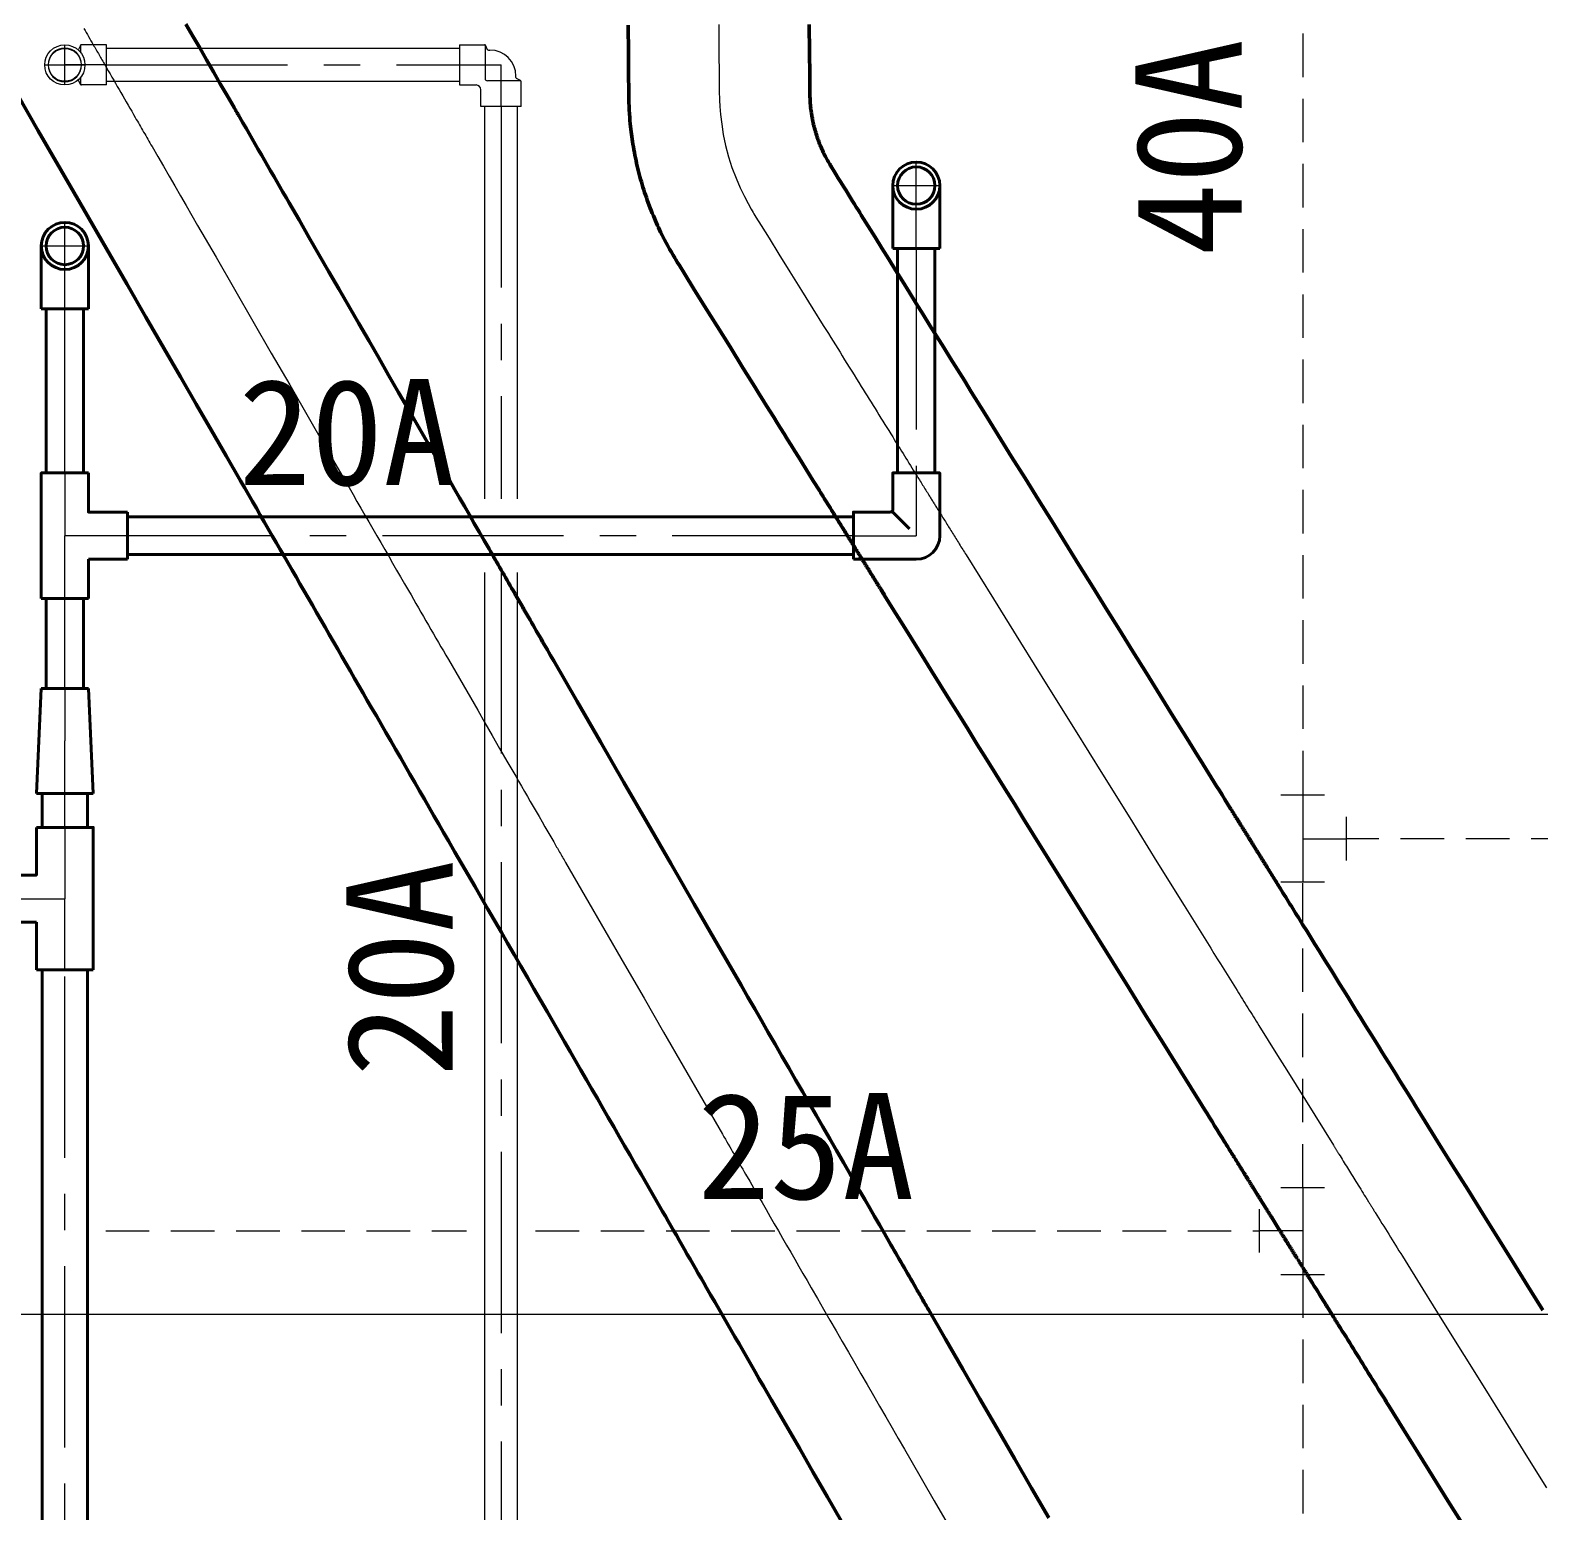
# Model space of a CAD drawing. Units: millimetres at full size. Extents: x -12803 to 120774, y -9413 to 101127.
# Drawn here: x 13881 to 15130, y 24858 to 26085 of the extents above; entities that cross this region are included whole.
import ezdxf
from ezdxf.enums import TextEntityAlignment as Align

# ---------------------------------------------------------------- set-up
doc = ezdxf.new("R2010")
doc.units = ezdxf.units.MM
doc.header["$LTSCALE"] = 30
doc.linetypes.add('CHAIN1', pattern=[8, 5, -1, 1, -1])
doc.linetypes.add('DASHED1', pattern=[1.8, 1.2, -0.6])
for name, color, linetype, lineweight in [('0-1_1-2', 7, 'Continuous', 15), ('9-2_配管－給湯１２：ＨＴＬＰ（ＵＸ）', 3, 'Continuous', 20), ('9-3_配管－給水３：ＶＬＰ(ＶＤ)', 7, 'Continuous', 15), ('9-4_配管－ガス３：ねじ込み', 3, 'Continuous', 20), ('9-B_ダクト－ＥＡ・丸ダクト：排気', 134, 'Continuous', 50)]:
    doc.layers.add(name, color=color, linetype=linetype, lineweight=lineweight)
doc.styles.add('ＭＳ ゴシック', font='')
doc.styles.get('ＭＳ ゴシック').set_extended_font_data('MS Gothic')

msp = doc.modelspace()

# ---------------------------------------------------------------- linework, layer by layer
at = {"layer": '0-1_1-2'}
msp.add_line((10385, 25021.26), (16035, 25021.26), dxfattribs=at)
at = {"layer": '9-2_配管－給湯１２：ＨＴＬＰ（ＵＸ）', "color": 7, "linetype": 'CHAIN1', "lineweight": 15}
for p, q in [((13910, 26039.94), (13910, 26072.58)), ((13893.68, 26056.26), (13926.32, 26056.26)), ((13944.5, 26056.26), (13910, 26056.26)), ((13944.5, 26056.26), (13923.6, 26056.26)), ((13944.5, 26056.26), (14236.69, 26056.26)), ((14236.69, 26056.26), (14271.19, 26056.26)), ((14236.69, 26056.26), (14271.19, 26056.26)), ((14271.19, 26021.76), (14271.19, 26056.26)), ((14271.19, 26021.76), (14271.19, 26056.26)), ((14271.19, 26021.76), (14271.19, 25696.76)), ((14271.19, 25635.76), (14271.19, 24622.68))]:
    msp.add_line(p, q, dxfattribs=at)
at = {"layer": '9-2_配管－給湯１２：ＨＴＬＰ（ＵＸ）'}
for p, q in [((13922.84, 26072.33), (13921.37, 26069.15)), ((13923.2, 26066.41), (13923.2, 26072.76)), ((14236.69, 26072.91), (14236.69, 26039.61)), ((14236.69, 26072.91), (14257.45, 26072.91)), ((14257.99, 26072.76), (14257.99, 26045.06)), ((14258.35, 26072.33), (14259.82, 26069.15)), ((14236.69, 26069.86), (13944.5, 26069.86)), ((14260.73, 26068.56), (14261.99, 26068.56)), ((13923.2, 26039.77), (13923.2, 26046.12)), ((14283.49, 26045.8), (14283.49, 26047.06)), ((13922.84, 26040.2), (13921.37, 26043.38)), ((13944.5, 26039.61), (13923.74, 26039.61)), ((13944.5, 26042.66), (14236.69, 26042.66)), ((14236.69, 26039.61), (14250.54, 26039.61)), ((14254.54, 26021.76), (14254.54, 26035.61)), ((14287.68, 26043.06), (14259.99, 26043.06)), ((14287.25, 26043.43), (14284.07, 26044.9)), ((14287.84, 26021.76), (14287.84, 26042.52)), ((14287.84, 26021.76), (14254.54, 26021.76)), ((14257.59, 26021.76), (14257.59, 25696.76)), ((14284.79, 25696.76), (14284.79, 26021.76)), ((14257.59, 25635.76), (14257.59, 24622.68)), ((14284.79, 24622.68), (14284.79, 25635.76))]:
    msp.add_line(p, q, dxfattribs=at)
msp.add_lwpolyline([(13944.5, 26039.61), (13944.5, 26072.91), (13923.74, 26072.91)], dxfattribs=at)
for radius in [16.65, 13.6]:
    msp.add_circle((13910, 26056.26), radius, dxfattribs=at)
for centre, radius, start, end in [((13923.74, 26071.91), 1, 90, 155.30844), ((14257.45, 26071.91), 1, 24.69156, 90), ((13910, 26056.26), 13.9, 0, 180), ((13920.46, 26069.56), 1, 304.52203, 335.30844), ((14260.73, 26069.56), 1, 204.69156, 270), ((14261.99, 26047.06), 21.5, 0, 90), ((13910, 26056.26), 13.9, 180, 270), ((13910, 26056.26), 13.9, 270, 0), ((14284.49, 26045.8), 1, 180, 245.30844), ((13920.46, 26042.96), 1, 24.69156, 55.47797), ((13923.74, 26040.61), 1, 204.69156, 270), ((14250.54, 26035.61), 4, 0, 90), ((14259.99, 26045.06), 2, 180, 270), ((14286.84, 26042.52), 1, 0, 65.30844)]:
    msp.add_arc(centre, radius, start, end, dxfattribs=at)
at = {"layer": '9-3_配管－給水３：ＶＬＰ(ＶＤ)', "linetype": 'CHAIN1'}
for p, q in [((14615, 25937.66), (14615, 25974.86)), ((14596.4, 25956.26), (14633.6, 25956.26)), ((14615, 25904.26), (14615, 25940.76)), ((13910, 25887.66), (13910, 25924.86)), ((13891.4, 25906.26), (13928.6, 25906.26)), ((14615, 25904.26), (14615, 25718.26)), ((13910, 25854.26), (13910, 25890.76)), ((13910, 25718.26), (13910, 25854.26)), ((13910, 25718.26), (13910, 25666.26)), ((14615, 25718.26), (14615, 25666.26)), ((13910, 25614.26), (13910, 25666.26)), ((13962, 25666.26), (13910, 25666.26)), ((14563, 25666.26), (13962, 25666.26)), ((14563, 25666.26), (14615, 25666.26)), ((13910, 25539.76), (13910, 25614.26)), ((13910, 25539.76), (13910, 25496.26)), ((13910, 25452.76), (13910, 25496.26)), ((13910, 25424.54), (13910, 25452.76)), ((13910, 25424.54), (13910, 25365.54)), ((13855, 25365.54), (13910, 25365.54)), ((13910, 25306.54), (13910, 25365.54)), ((13910, 24191.01), (13910, 25306.54))]:
    msp.add_line(p, q, dxfattribs=at)
at = {"layer": '9-3_配管－給水３：ＶＬＰ(ＶＤ)', "color": 5, "lineweight": 40}
for p, q in [((14595.5, 25904.26), (14595.5, 25956.26)), ((14634.5, 25904.26), (14634.5, 25956.26)), ((13890.5, 25906.26), (13890.5, 25854.26)), ((13929.5, 25854.26), (13929.5, 25906.26)), ((14595.5, 25904.26), (14634.5, 25904.26)), ((14599.5, 25904.26), (14599.5, 25718.26)), ((14630.5, 25718.26), (14630.5, 25904.26)), ((13929.5, 25854.26), (13890.5, 25854.26)), ((13894.5, 25854.26), (13894.5, 25718.26)), ((13925.5, 25718.26), (13925.5, 25854.26)), ((13962, 25646.76), (13962, 25685.76)), ((14595.5, 25685.76), (14609.29, 25671.98)), ((14563, 25681.76), (13962, 25681.76)), ((13929.5, 25614.26), (13929.5, 25646.76)), ((13962, 25646.76), (13929.5, 25646.76)), ((13962, 25650.76), (14563, 25650.76)), ((14563, 25646.76), (14615, 25646.76)), ((13890.5, 25614.26), (13929.5, 25614.26)), ((13894.5, 25614.26), (13894.5, 25539.76)), ((13925.5, 25539.76), (13925.5, 25614.26)), ((13886.5, 25452.76), (13890.5, 25539.76)), ((13929.5, 25539.76), (13890.5, 25539.76)), ((13933.5, 25452.76), (13929.5, 25539.76)), ((13933.5, 25452.76), (13886.5, 25452.76)), ((13891.1, 25452.76), (13891.1, 25424.54)), ((13928.9, 25424.54), (13928.9, 25452.76)), ((13855, 25346.04), (13886.5, 25346.04)), ((13886.5, 25306.54), (13886.5, 25346.04)), ((13933.5, 25306.54), (13886.5, 25306.54)), ((13891.1, 25306.54), (13891.1, 24191.01)), ((13928.9, 24191.01), (13928.9, 25306.54))]:
    msp.add_line(p, q, dxfattribs=at)
for points in [[(13890.5, 25614.26), (13890.5, 25718.26), (13929.5, 25718.26)], [(13962, 25685.76), (13929.5, 25685.76), (13929.5, 25718.26)], [(14634.5, 25666.26), (14634.5, 25718.26), (14595.5, 25718.26), (14595.5, 25687.71)], [(14593.55, 25685.76), (14563, 25685.76), (14563, 25646.76)], [(13855, 25385.04), (13886.5, 25385.04), (13886.5, 25424.54)], [(13933.5, 25306.54), (13933.5, 25424.54), (13886.5, 25424.54)]]:
    msp.add_lwpolyline(points, dxfattribs=at)
for centre, radius in [((14615, 25956.26), 19.5), ((14615, 25956.26), 15.5), ((13910, 25906.26), 19.5), ((13910, 25906.26), 15.5)]:
    msp.add_circle(centre, radius, dxfattribs=at)
for centre, radius, start, end in [((13910, 25906.26), 19.5, 0, 180), ((14593.55, 25687.71), 1.95, 269.9999, 359.9999), ((14615, 25666.26), 19.5, 269.9999, 359.9999)]:
    msp.add_arc(centre, radius, start, end, dxfattribs=at)
at = {"layer": '9-4_配管－ガス３：ねじ込み', "linetype": 'DASHED1'}
for p, q in [((14935, 26352.17), (14935, 25451.27)), ((14953, 25451.27), (14917, 25451.27)), ((14971, 25433.27), (14971, 25397.27)), ((14935, 25415.27), (14971, 25415.27)), ((17860.08, 25415.27), (14971, 25415.27)), ((14953, 25379.27), (14917, 25379.27)), ((14935, 25126.32), (14935, 25379.27)), ((14917, 25126.32), (14953, 25126.32)), ((14899, 25108.32), (14899, 25072.32)), ((13943.9, 25090.32), (14242.59, 25090.32)), ((14299.79, 25090.32), (14899, 25090.32)), ((14935, 25090.32), (14899, 25090.32)), ((14917, 25054.32), (14953, 25054.32)), ((14935, 25054.32), (14935, 24615.53))]:
    msp.add_line(p, q, dxfattribs=at)
for points in [[(14935, 25451.27), (14935, 25415.27), (14935, 25379.27)], [(14935, 25126.32), (14935, 25090.32), (14935, 25054.32)]]:
    msp.add_lwpolyline(points, dxfattribs=at)
at = {"layer": '9-B_ダクト－ＥＡ・丸ダクト：排気'}
msp.add_line((14526.65, 25716.73), (14529.73, 25711.76), dxfattribs=at)
at = {"layer": '9-B_ダクト－ＥＡ・丸ダクト：排気', "color": 7, "linetype": 'CHAIN1', "lineweight": 15}
msp.add_line((14472.51, 25139.39), (14473.7, 25137.32), dxfattribs=at)
at = {"layer": '9-B_ダクト－ＥＡ・丸ダクト：排気', "color": 7, "linetype": 'DASHED1', "lineweight": 15}
for points in [[(13925.76, 26086.39), (13926.73, 26084.7), (13927.7, 26083.02), (13928.67, 26081.34), (13929.65, 26079.65), (13930.62, 26077.97), (13931.59, 26076.28), (13932.56, 26074.6), (13933.54, 26072.91), (13934.14, 26071.87), (13934.74, 26070.83), (13935.34, 26069.79), (13935.94, 26068.75), (13936.54, 26067.71), (13937.14, 26066.67), (13937.74, 26065.63), (13938.34, 26064.59), (13938.94, 26063.55), (13939.54, 26062.51), (13940.15, 26061.47), (13940.75, 26060.43), (13941.35, 26059.39), (13941.95, 26058.35), (13942.55, 26057.3), (13943.15, 26056.26), (13943.23, 26056.12), (13943.32, 26055.97), (13943.4, 26055.82), (13943.49, 26055.68), (13943.57, 26055.53), (13943.66, 26055.38), (13943.74, 26055.24)], [(13943.74, 26055.24), (13943.83, 26055.09), (13943.91, 26054.95), (13944, 26054.8), (13944.08, 26054.65), (13944.16, 26054.51), (13944.25, 26054.36), (13944.33, 26054.21), (13944.42, 26054.07), (13944.5, 26053.92), (13945.99, 26051.34), (13947.48, 26048.76), (13948.97, 26046.18), (13950.46, 26043.61), (13951.95, 26041.03), (13953.44, 26038.45), (13954.92, 26035.87), (13956.41, 26033.29), (13957.9, 26030.71), (13959.39, 26028.13), (13960.88, 26025.56), (13962.37, 26022.98), (13963.86, 26020.4), (13965.34, 26017.82), (13966.83, 26015.24), (13968.32, 26012.66)], [(14569.5, 25789.84), (14571.12, 25787.23), (14572.75, 25784.61), (14574.37, 25782), (14576, 25779.39), (14577.62, 25776.77), (14579.25, 25774.16), (14580.87, 25771.55), (14582.5, 25768.93), (14584.12, 25766.32), (14585.75, 25763.71), (14587.37, 25761.1), (14589, 25758.48), (14590.62, 25755.87), (14592.25, 25753.26), (14593.87, 25750.64), (14595.5, 25748.03), (14596.72, 25746.07), (14597.94, 25744.11), (14599.16, 25742.15), (14600.37, 25740.19), (14601.59, 25738.23), (14602.81, 25736.27), (14604.03, 25734.31), (14605.25, 25732.35), (14606.47, 25730.39), (14607.69, 25728.43), (14608.91, 25726.47), (14610.12, 25724.51), (14611.34, 25722.55), (14612.56, 25720.59), (14613.78, 25718.63), (14615, 25716.67), (14615.66, 25715.62), (14616.31, 25714.56), (14616.97, 25713.51), (14617.62, 25712.45), (14618.28, 25711.4), (14618.94, 25710.34), (14619.59, 25709.29)], [(14142.05, 25711.76), (14145.33, 25706.08), (14148.61, 25700.39), (14151.9, 25694.7), (14155.18, 25689.01), (14158.46, 25683.33), (14161.75, 25677.64), (14165.03, 25671.95), (14168.32, 25666.26), (14171.6, 25660.58), (14174.88, 25654.89), (14178.17, 25649.2), (14181.45, 25643.51), (14184.73, 25637.83), (14188.02, 25632.14), (14191.3, 25626.45), (14194.59, 25620.76)], [(14619.59, 25709.29), (14620.25, 25708.23), (14620.91, 25707.18), (14621.56, 25706.12), (14622.22, 25705.07), (14622.87, 25704.01), (14623.53, 25702.96), (14624.19, 25701.9), (14624.84, 25700.85), (14625.5, 25699.79), (14625.95, 25699.07), (14626.4, 25698.35), (14626.84, 25697.63), (14627.29, 25696.91), (14627.74, 25696.19), (14628.19, 25695.47), (14628.64, 25694.75), (14629.08, 25694.03), (14629.53, 25693.31), (14629.98, 25692.59), (14630.43, 25691.87), (14630.88, 25691.15), (14631.32, 25690.43), (14631.77, 25689.71), (14632.22, 25688.98), (14632.67, 25688.26)], [(14632.73, 25688.16), (14632.84, 25687.98), (14632.95, 25687.8), (14633.07, 25687.63), (14633.18, 25687.45), (14633.29, 25687.27), (14633.4, 25687.09), (14633.51, 25686.92), (14633.62, 25686.74), (14633.73, 25686.56), (14633.84, 25686.38), (14633.95, 25686.21), (14634.06, 25686.03), (14634.17, 25685.85), (14634.28, 25685.67), (14634.39, 25685.5), (14634.5, 25685.32), (14635.16, 25684.26), (14635.81, 25683.21), (14636.47, 25682.15), (14637.12, 25681.1), (14637.78, 25680.04), (14638.44, 25678.99), (14639.09, 25677.93), (14639.75, 25676.88), (14640.41, 25675.82), (14641.06, 25674.77), (14641.72, 25673.71), (14642.37, 25672.66), (14643.03, 25671.6), (14643.69, 25670.55), (14644.34, 25669.49), (14645, 25668.44), (14645.7, 25667.3), (14646.41, 25666.17), (14647.11, 25665.04), (14647.81, 25663.91), (14648.52, 25662.78), (14649.22, 25661.65), (14649.92, 25660.52)], [(14649.92, 25660.52), (14650.63, 25659.39), (14651.33, 25658.26), (14652.03, 25657.13), (14652.74, 25655.99), (14653.44, 25654.86), (14654.14, 25653.73), (14654.85, 25652.6), (14655.55, 25651.47), (14656.25, 25650.34)], [(14227.59, 25563.6), (14233.65, 25553.1), (14239.71, 25542.6), (14245.77, 25532.1), (14251.84, 25521.6), (14257.9, 25511.1), (14263.96, 25500.6), (14270.02, 25490.1), (14276.08, 25479.6), (14278.5, 25475.42), (14280.92, 25471.23), (14283.34, 25467.04), (14285.76, 25462.85), (14288.18, 25458.66), (14290.6, 25454.47), (14293.02, 25450.28), (14295.44, 25446.09), (14297.85, 25441.9), (14300.27, 25437.71), (14302.69, 25433.52), (14305.11, 25429.33), (14307.53, 25425.14), (14309.95, 25420.95), (14312.37, 25416.76), (14314.79, 25412.57)], [(14880.7, 25289.43), (14881.82, 25287.63), (14882.94, 25285.83), (14884.06, 25284.02), (14885.18, 25282.22), (14886.3, 25280.42), (14887.42, 25278.62), (14888.54, 25276.82), (14889.66, 25275.02), (14890.78, 25273.21), (14891.9, 25271.41), (14893.02, 25269.61), (14894.15, 25267.81), (14895.27, 25266.01), (14896.39, 25264.21), (14897.51, 25262.4), (14898.63, 25260.6), (14906.34, 25248.19), (14914.06, 25235.78), (14921.78, 25223.37), (14929.5, 25210.96), (14937.22, 25198.55), (14944.93, 25186.14), (14952.65, 25173.73), (14960.37, 25161.32), (14960.66, 25160.86), (14960.95, 25160.39), (14961.24, 25159.93), (14961.53, 25159.46), (14961.82, 25158.99), (14962.11, 25158.53), (14962.39, 25158.06), (14962.68, 25157.6), (14962.97, 25157.13), (14963.26, 25156.67), (14963.55, 25156.2), (14963.84, 25155.74), (14964.13, 25155.27), (14964.42, 25154.81), (14964.71, 25154.34)], [(14964.71, 25154.34), (14965, 25153.87), (14965.88, 25152.47), (14966.75, 25151.06), (14967.63, 25149.65), (14968.51, 25148.24), (14969.38, 25146.83), (14970.26, 25145.42), (14971.14, 25144.01), (14972.01, 25142.6), (14972.89, 25141.19), (14973.77, 25139.78), (14974.64, 25138.37), (14975.52, 25136.96), (14976.4, 25135.55), (14977.27, 25134.14), (14978.15, 25132.73), (14979.03, 25131.32), (14980.02, 25129.72), (14981.02, 25128.11), (14982.02, 25126.51), (14983.02, 25124.9), (14984.02, 25123.29), (14985.02, 25121.69), (14986.01, 25120.08), (14987.01, 25118.48), (14987.16, 25118.25), (14987.3, 25118.02), (14987.44, 25117.79), (14987.58, 25117.56), (14987.73, 25117.33), (14987.87, 25117.1), (14988.01, 25116.87), (14988.16, 25116.64), (14988.3, 25116.41), (14988.44, 25116.18), (14988.59, 25115.95), (14988.73, 25115.72), (14988.87, 25115.49), (14989.01, 25115.26)], [(14473.7, 25137.32), (14477.09, 25131.45), (14480.49, 25125.57), (14483.88, 25119.7), (14487.27, 25113.82), (14490.66, 25107.95), (14494.05, 25102.07), (14497.45, 25096.2), (14500.84, 25090.32), (14504.23, 25084.45), (14507.62, 25078.57), (14511.01, 25072.7), (14514.41, 25066.82), (14517.8, 25060.95), (14521.19, 25055.07), (14524.58, 25049.2), (14527.97, 25043.32)], [(14989.01, 25115.26), (14989.16, 25115.03), (14989.3, 25114.8), (14989.66, 25114.23), (14990.01, 25113.65), (14990.37, 25113.08), (14990.72, 25112.51), (14991.08, 25111.94), (14991.44, 25111.36), (14991.79, 25110.79), (14992.15, 25110.22), (14992.51, 25109.64), (14992.86, 25109.07), (14993.22, 25108.5), (14993.57, 25107.93), (14993.93, 25107.35), (14994.29, 25106.78), (14994.64, 25106.21), (14995, 25105.63)]]:
    msp.add_lwpolyline(points, dxfattribs=at)
at = {"layer": '9-B_ダクト－ＥＡ・丸ダクト：排気', "linetype": 'DASHED1'}
for points in [[(14010.27, 26090), (14015.97, 26080.14), (14021.66, 26070.28), (14027.35, 26060.42), (14033.05, 26050.55), (14038.74, 26040.69), (14044.44, 26030.83), (14050.13, 26020.97), (14050.43, 26020.45), (14050.73, 26019.93), (14051.03, 26019.41), (14051.33, 26018.89), (14051.63, 26018.37), (14051.93, 26017.85), (14052.23, 26017.33), (14052.53, 26016.82), (14052.83, 26016.3), (14053.13, 26015.78), (14053.43, 26015.26), (14053.73, 26014.74), (14054.03, 26014.22), (14054.33, 26013.7), (14054.62, 26013.18), (14054.92, 26012.66)], [(14569.5, 25931.86), (14575.19, 25922.71), (14580.87, 25913.57), (14586.56, 25904.42), (14592.25, 25895.28), (14597.94, 25886.13), (14603.62, 25876.98), (14609.31, 25867.84), (14615, 25858.69), (14620.69, 25849.55), (14626.37, 25840.4), (14632.06, 25831.26), (14637.75, 25822.11), (14643.44, 25812.97), (14649.12, 25803.82), (14654.81, 25794.68), (14660.5, 25785.53)], [(14055.44, 25711.76), (14058.73, 25706.08), (14062.01, 25700.39), (14065.3, 25694.7), (14068.58, 25689.01), (14071.86, 25683.33), (14075.15, 25677.64), (14078.43, 25671.95), (14081.71, 25666.26), (14085, 25660.58), (14088.28, 25654.89), (14091.56, 25649.2), (14094.85, 25643.51), (14098.13, 25637.83), (14101.42, 25632.14), (14104.7, 25626.45), (14107.98, 25620.76)], [(14227.59, 25713.6), (14227.65, 25713.49), (14227.72, 25713.37), (14227.79, 25713.26), (14227.85, 25713.14), (14227.92, 25713.03), (14227.99, 25712.91), (14228.05, 25712.8), (14228.12, 25712.68), (14228.18, 25712.57), (14228.25, 25712.45), (14228.32, 25712.34), (14228.38, 25712.22), (14228.45, 25712.11), (14228.52, 25711.99), (14228.58, 25711.88), (14228.65, 25711.76), (14232.73, 25704.7), (14236.8, 25697.64), (14240.88, 25690.58), (14244.96, 25683.52), (14249.03, 25676.46), (14253.11, 25669.4), (14257.19, 25662.34), (14261.26, 25655.28), (14262.51, 25653.12), (14263.75, 25650.96), (14265, 25648.81), (14266.24, 25646.65), (14267.49, 25644.49), (14268.73, 25642.33), (14269.98, 25640.18), (14271.23, 25638.02), (14272.47, 25635.86), (14273.72, 25633.71), (14274.96, 25631.55), (14276.21, 25629.39), (14277.45, 25627.24), (14278.7, 25625.08), (14279.94, 25622.92)], [(14529.73, 25711.76), (14530.74, 25710.14), (14531.75, 25708.51), (14532.76, 25706.89), (14533.78, 25705.26), (14534.79, 25703.64), (14535.8, 25702.01), (14536.81, 25700.39), (14537.82, 25698.76), (14538.83, 25697.14), (14539.84, 25695.51), (14540.85, 25693.89), (14541.86, 25692.26), (14542.87, 25690.64), (14543.88, 25689.01), (14544.89, 25687.39), (14545.9, 25685.76), (14546.66, 25684.55), (14547.42, 25683.33), (14548.18, 25682.11), (14548.93, 25680.89), (14549.69, 25679.67), (14550.45, 25678.45), (14551.21, 25677.23), (14551.97, 25676.01), (14552.72, 25674.8), (14553.48, 25673.58), (14554.24, 25672.36), (14555, 25671.14), (14555.76, 25669.92), (14556.51, 25668.7), (14557.27, 25667.48), (14558.03, 25666.26), (14558.44, 25665.61), (14558.85, 25664.95), (14559.25, 25664.3), (14559.66, 25663.64), (14560.07, 25662.98), (14560.48, 25662.33), (14560.89, 25661.67)], [(14560.89, 25661.67), (14561.29, 25661.01), (14561.7, 25660.36), (14562.11, 25659.7), (14562.52, 25659.05), (14562.93, 25658.39), (14563.33, 25657.73), (14563.74, 25657.08), (14564.15, 25656.42), (14564.56, 25655.76), (14564.91, 25655.2), (14565.26, 25654.64), (14565.61, 25654.08), (14565.96, 25653.51), (14566.31, 25652.95), (14566.66, 25652.39), (14567.01, 25651.83), (14567.36, 25651.26), (14567.71, 25650.7), (14568.06, 25650.14), (14568.41, 25649.58), (14568.76, 25649.01), (14569.11, 25648.45), (14569.46, 25647.89), (14569.81, 25647.33), (14570.16, 25646.76), (14570.56, 25646.11), (14570.97, 25645.45), (14571.38, 25644.8), (14571.79, 25644.14), (14572.2, 25643.48), (14572.6, 25642.83), (14573.01, 25642.17), (14573.42, 25641.51), (14573.83, 25640.86), (14574.24, 25640.2), (14574.65, 25639.55), (14575.05, 25638.89), (14575.46, 25638.23), (14575.87, 25637.58)], [(14575.87, 25637.58), (14576.28, 25636.92), (14576.69, 25636.26), (14577.44, 25635.05), (14578.2, 25633.83), (14578.96, 25632.61), (14579.72, 25631.39), (14580.48, 25630.17), (14581.23, 25628.95), (14581.99, 25627.73), (14582.75, 25626.51), (14582.97, 25626.16), (14583.2, 25625.8), (14583.42, 25625.44), (14583.64, 25625.08), (14583.87, 25624.72), (14584.09, 25624.36), (14584.31, 25624), (14584.54, 25623.64), (14584.76, 25623.28), (14584.98, 25622.92), (14585.21, 25622.56), (14585.43, 25622.2), (14585.65, 25621.84), (14585.88, 25621.48), (14586.1, 25621.12), (14586.33, 25620.76), (14586.48, 25620.51), (14586.64, 25620.26), (14586.79, 25620.01), (14586.95, 25619.76), (14587.1, 25619.51), (14587.26, 25619.26), (14587.41, 25619.01), (14587.57, 25618.76), (14587.72, 25618.51), (14587.88, 25618.26), (14588.04, 25618.01), (14588.19, 25617.76), (14588.35, 25617.51)], [(14279.94, 25622.92), (14281.19, 25620.76), (14281.98, 25619.39), (14282.77, 25618.02), (14283.57, 25616.64), (14284.36, 25615.27), (14285.15, 25613.9), (14285.95, 25612.52), (14286.74, 25611.15), (14287.53, 25609.78), (14288.32, 25608.4), (14289.12, 25607.03), (14289.91, 25605.66), (14290.7, 25604.28), (14291.5, 25602.91), (14292.29, 25601.54), (14293.08, 25600.16), (14293.88, 25598.79), (14295.18, 25596.53), (14296.49, 25594.26), (14297.8, 25592), (14299.1, 25589.73), (14300.41, 25587.47), (14301.72, 25585.21), (14303.02, 25582.94), (14304.33, 25580.68), (14305.64, 25578.42), (14306.95, 25576.15), (14308.25, 25573.89), (14309.56, 25571.62), (14310.87, 25569.36), (14312.17, 25567.1), (14313.48, 25564.83), (14314.79, 25562.57)], [(14588.35, 25617.51), (14588.5, 25617.26), (14588.66, 25617.01), (14588.81, 25616.76)], [(14875, 25440.61), (14875.36, 25440.04), (14875.71, 25439.47), (14876.07, 25438.89), (14876.42, 25438.32), (14876.78, 25437.75), (14877.14, 25437.18), (14877.49, 25436.6), (14877.85, 25436.03), (14878.21, 25435.46), (14878.56, 25434.88), (14878.92, 25434.31), (14879.27, 25433.74), (14879.63, 25433.17), (14879.99, 25432.59), (14880.34, 25432.02), (14880.7, 25431.45), (14880.9, 25431.12), (14881.1, 25430.8), (14881.3, 25430.48), (14881.51, 25430.15), (14881.71, 25429.83), (14881.91, 25429.51), (14882.11, 25429.18), (14882.31, 25428.86), (14882.51, 25428.53), (14882.71, 25428.21), (14882.91, 25427.89), (14883.12, 25427.56), (14883.32, 25427.24), (14883.52, 25426.92), (14883.72, 25426.59), (14883.92, 25426.27), (14884.3, 25425.66), (14884.68, 25425.05), (14885.06, 25424.44), (14885.44, 25423.83), (14885.82, 25423.21), (14886.2, 25422.6), (14886.58, 25421.99)], [(14886.58, 25421.99), (14886.96, 25421.38), (14887.34, 25420.77), (14887.72, 25420.16), (14888.1, 25419.55), (14888.48, 25418.94), (14888.86, 25418.33), (14889.24, 25417.72), (14889.62, 25417.1), (14890, 25416.49), (14890.48, 25415.73), (14890.95, 25414.97), (14891.43, 25414.2), (14891.9, 25413.44), (14892.38, 25412.67), (14892.85, 25411.91), (14893.33, 25411.15), (14893.8, 25410.38), (14894.28, 25409.62), (14894.75, 25408.85), (14895.23, 25408.09), (14895.7, 25407.33), (14896.18, 25406.56), (14896.65, 25405.8), (14897.13, 25405.03), (14897.6, 25404.27), (14898.06, 25403.53), (14898.53, 25402.78), (14898.99, 25402.04), (14899.45, 25401.3), (14899.91, 25400.55), (14900.38, 25399.81), (14900.84, 25399.06), (14901.3, 25398.32), (14901.76, 25397.58), (14902.23, 25396.83), (14902.69, 25396.09), (14903.15, 25395.35), (14903.61, 25394.6), (14904.08, 25393.86)], [(14227.59, 25413.6), (14233.04, 25404.16), (14238.49, 25394.73), (14243.94, 25385.29), (14249.39, 25375.85), (14254.84, 25366.41), (14260.29, 25356.97), (14265.74, 25347.53), (14271.19, 25338.09), (14276.64, 25328.65), (14282.09, 25319.21), (14287.54, 25309.77), (14292.99, 25300.33), (14298.44, 25290.89), (14303.89, 25281.45), (14309.34, 25272.01), (14314.79, 25262.57)], [(14904.08, 25393.86), (14904.54, 25393.12), (14905, 25392.37), (14905.7, 25391.24), (14906.41, 25390.11), (14907.11, 25388.98), (14907.81, 25387.85), (14908.52, 25386.72), (14909.22, 25385.58), (14909.93, 25384.45), (14910.63, 25383.32), (14911.33, 25382.19), (14912.04, 25381.06), (14912.74, 25379.93), (14913.44, 25378.8), (14914.15, 25377.66), (14914.85, 25376.53), (14915.56, 25375.4), (14916.26, 25374.27), (14917.42, 25372.39), (14918.59, 25370.52), (14919.76, 25368.64), (14920.92, 25366.77), (14922.09, 25364.89), (14923.26, 25363.02), (14924.42, 25361.14), (14925.59, 25359.27), (14926.75, 25357.39), (14927.92, 25355.52), (14929.09, 25353.64), (14930.25, 25351.77), (14931.42, 25349.89), (14932.58, 25348.02), (14933.75, 25346.14), (14934.92, 25344.27), (14938.31, 25338.8), (14941.71, 25333.34), (14945.11, 25327.87), (14948.51, 25322.41), (14951.91, 25316.94)], [(14951.91, 25316.94), (14955.31, 25311.48), (14958.71, 25306.01), (14962.11, 25300.54), (14965.51, 25295.08), (14968.91, 25289.61), (14972.3, 25284.15), (14975.7, 25278.68), (14979.1, 25273.22), (14982.5, 25267.75), (14985.9, 25262.28), (14989.3, 25256.82)], [(14880.7, 25147.41), (14881.09, 25146.78), (14881.48, 25146.15), (14881.88, 25145.52), (14882.27, 25144.89), (14882.66, 25144.26), (14883.05, 25143.63), (14883.44, 25143), (14883.84, 25142.37), (14884.23, 25141.74), (14884.62, 25141.1), (14885.01, 25140.47), (14885.41, 25139.84), (14885.8, 25139.21), (14886.19, 25138.58), (14886.58, 25137.95), (14886.97, 25137.32), (14887.16, 25137.02), (14887.35, 25136.71), (14887.54, 25136.41), (14887.73, 25136.11), (14887.92, 25135.8), (14888.11, 25135.5), (14888.3, 25135.19), (14888.49, 25134.89), (14888.68, 25134.58), (14888.87, 25134.28), (14889.05, 25133.98), (14889.24, 25133.67), (14889.43, 25133.37), (14889.62, 25133.06), (14889.81, 25132.76), (14890, 25132.46), (14890.04, 25132.38), (14890.09, 25132.31), (14890.13, 25132.24), (14890.18, 25132.17), (14890.22, 25132.1), (14890.26, 25132.03), (14890.31, 25131.96)], [(14387.1, 25137.32), (14388.22, 25135.39), (14389.33, 25133.45), (14390.45, 25131.52), (14391.56, 25129.59), (14392.68, 25127.65), (14393.8, 25125.72), (14394.91, 25123.79), (14396.03, 25121.85), (14397.15, 25119.92), (14398.26, 25117.99), (14399.38, 25116.05), (14400.5, 25114.12), (14401.61, 25112.19), (14402.73, 25110.25), (14403.84, 25108.32), (14404.96, 25106.39), (14407.24, 25102.44), (14409.51, 25098.5), (14411.79, 25094.56), (14414.06, 25090.62), (14416.34, 25086.68), (14418.61, 25082.74), (14420.89, 25078.79), (14423.17, 25074.85), (14425.44, 25070.91), (14427.72, 25066.97), (14429.99, 25063.03), (14432.27, 25059.09), (14434.54, 25055.15), (14436.82, 25051.2), (14439.1, 25047.26), (14441.37, 25043.32)], [(14560.3, 25137.32), (14564.35, 25130.31), (14568.4, 25123.31), (14572.44, 25116.3), (14576.49, 25109.29), (14580.53, 25102.28), (14584.58, 25095.28), (14588.63, 25088.27), (14592.67, 25081.26), (14594.04, 25078.89), (14595.41, 25076.52), (14596.78, 25074.15), (14598.15, 25071.78), (14599.52, 25069.4), (14600.89, 25067.03), (14602.25, 25064.66), (14603.62, 25062.29), (14604.99, 25059.92), (14606.36, 25057.55), (14607.73, 25055.18), (14609.1, 25052.81), (14610.47, 25050.43), (14611.84, 25048.06), (14613.21, 25045.69), (14614.58, 25043.32)], [(14890.31, 25131.96), (14890.35, 25131.89), (14890.4, 25131.82), (14890.44, 25131.75), (14890.48, 25131.68), (14890.53, 25131.61), (14890.57, 25131.53), (14890.62, 25131.46), (14890.66, 25131.39), (14890.71, 25131.32), (14891.13, 25130.63), (14891.56, 25129.95), (14891.99, 25129.26), (14892.42, 25128.57), (14892.84, 25127.88), (14893.27, 25127.2), (14893.7, 25126.51), (14894.13, 25125.82), (14894.55, 25125.13), (14894.98, 25124.45), (14895.41, 25123.76), (14895.84, 25123.07), (14896.26, 25122.38), (14896.69, 25121.7), (14897.12, 25121.01), (14897.55, 25120.32), (14898.01, 25119.57), (14898.48, 25118.82), (14898.94, 25118.07), (14899.41, 25117.33), (14899.88, 25116.58), (14900.34, 25115.83), (14900.81, 25115.08), (14901.27, 25114.33), (14901.74, 25113.58), (14902.2, 25112.83), (14902.67, 25112.08), (14903.14, 25111.33), (14903.6, 25110.58), (14904.07, 25109.83)], [(14904.07, 25109.83), (14904.53, 25109.08), (14905, 25108.34), (14905.27, 25107.9), (14905.55, 25107.46), (14905.82, 25107.02), (14906.09, 25106.58), (14906.36, 25106.14), (14906.64, 25105.71), (14906.91, 25105.27), (14907.18, 25104.83), (14907.45, 25104.39), (14907.73, 25103.95), (14908, 25103.51), (14908.27, 25103.08), (14908.54, 25102.64), (14908.82, 25102.2), (14909.09, 25101.76), (14909.36, 25101.32), (14910.22, 25099.95), (14911.07, 25098.57), (14911.93, 25097.2), (14912.78, 25095.82), (14913.64, 25094.45), (14914.49, 25093.07), (14915.35, 25091.7), (14916.2, 25090.32), (14916.44, 25089.94), (14916.68, 25089.56), (14916.91, 25089.18), (14917.15, 25088.8), (14917.39, 25088.41), (14917.63, 25088.03), (14917.86, 25087.65), (14918.1, 25087.27), (14918.34, 25086.89), (14918.58, 25086.51), (14918.81, 25086.12), (14919.05, 25085.74), (14919.29, 25085.36)], [(14919.29, 25085.36), (14919.53, 25084.98), (14919.76, 25084.6), (14920, 25084.22), (14920.19, 25083.91), (14920.38, 25083.6), (14920.57, 25083.3), (14920.76, 25082.99), (14920.95, 25082.69), (14921.14, 25082.38), (14921.33, 25082.07), (14921.52, 25081.77), (14921.71, 25081.46), (14921.9, 25081.16), (14922.09, 25080.85), (14922.28, 25080.55), (14922.47, 25080.24), (14922.66, 25079.93), (14922.85, 25079.63), (14923.04, 25079.32), (14923.47, 25078.63), (14923.9, 25077.95), (14924.33, 25077.26), (14924.75, 25076.57), (14925.18, 25075.88), (14925.61, 25075.2), (14926.04, 25074.51), (14926.46, 25073.82), (14926.89, 25073.13), (14927.32, 25072.45), (14927.75, 25071.76), (14928.17, 25071.07), (14928.6, 25070.38), (14929.03, 25069.7), (14929.46, 25069.01), (14929.88, 25068.32), (14930.2, 25067.82), (14930.51, 25067.32), (14930.82, 25066.82), (14931.13, 25066.32)], [(14931.13, 25066.32), (14931.44, 25065.82), (14931.75, 25065.32), (14932.06, 25064.82), (14932.37, 25064.32), (14932.68, 25063.82), (14932.99, 25063.32), (14933.3, 25062.82), (14933.62, 25062.32), (14933.93, 25061.82), (14934.24, 25061.32), (14934.55, 25060.82), (14934.86, 25060.32)], [(14935, 25060.1), (14935.42, 25059.42), (14935.84, 25058.75), (14936.26, 25058.08), (14936.68, 25057.4), (14937.09, 25056.73), (14937.51, 25056.06), (14937.93, 25055.38), (14938.35, 25054.71), (14938.77, 25054.04), (14939.19, 25053.36), (14939.61, 25052.69), (14940.03, 25052.02), (14940.44, 25051.34), (14940.86, 25050.67), (14941.28, 25049.99), (14941.7, 25049.32), (14943.14, 25047.01), (14944.57, 25044.7), (14946.01, 25042.39), (14947.45, 25040.08), (14948.88, 25037.77), (14950.32, 25035.46), (14951.75, 25033.16), (14953.19, 25030.85), (14953.64, 25030.13), (14954.09, 25029.41), (14954.53, 25028.69), (14954.98, 25027.96), (14955.43, 25027.24), (14955.88, 25026.52), (14956.33, 25025.8), (14956.77, 25025.08), (14957.22, 25024.36), (14957.67, 25023.64), (14958.12, 25022.92), (14958.57, 25022.2), (14959.01, 25021.48), (14959.46, 25020.76), (14959.91, 25020.04)], [(14959.91, 25020.04), (14960.36, 25019.32), (14960.63, 25018.89), (14960.9, 25018.45), (14961.17, 25018.02), (14961.44, 25017.58), (14961.71, 25017.15), (14961.98, 25016.71), (14962.25, 25016.28), (14962.52, 25015.85), (14962.79, 25015.41), (14963.06, 25014.98), (14963.33, 25014.54), (14963.6, 25014.11), (14963.87, 25013.67), (14964.14, 25013.24), (14964.41, 25012.8), (14964.68, 25012.37), (14966.22, 25009.9), (14967.76, 25007.42), (14969.3, 25004.95), (14970.84, 25002.47), (14972.37, 25000), (14973.91, 24997.52), (14975.45, 24995.05), (14976.99, 24992.58), (14978.53, 24990.1), (14980.07, 24987.63), (14981.61, 24985.15), (14983.14, 24982.68), (14984.68, 24980.2), (14986.22, 24977.73), (14987.76, 24975.26), (14989.3, 24972.78)]]:
    msp.add_lwpolyline(points, dxfattribs=at)
at = {"layer": '9-B_ダクト－ＥＡ・丸ダクト：排気'}
for points in [[(14376.44, 26089.24), (14376.63, 26065.94), (14376.79, 26047.5), (14376.89, 26035.35), (14376.92, 26030.93), (14376.92, 26030.93), (14376.92, 26030.93), (14376.92, 26030.93), (14376.92, 26030.93), (14376.92, 26030.93), (14376.92, 26030.93), (14376.93, 26030.59), (14376.97, 26029.38), (14377.03, 26027.45), (14377.12, 26024.97), (14377.24, 26022.1), (14377.37, 26019.01), (14377.53, 26015.86), (14377.7, 26012.82), (14377.89, 26010.09), (14378.09, 26007.57), (14378.32, 26005.24), (14378.56, 26003.04), (14378.82, 26000.94), (14379.1, 25998.89), (14379.39, 25996.86), (14379.71, 25994.81), (14380.05, 25992.69)], [(14526.44, 26089.74), (14526.64, 26066.49), (14526.79, 26048.19), (14526.89, 26036.27), (14526.92, 26032.2), (14526.92, 26032.2), (14526.92, 26032.2), (14526.92, 26032.2), (14526.92, 26032.2), (14526.92, 26032.2), (14526.92, 26032.2), (14526.92, 26032.2), (14526.92, 26032.2), (14526.92, 26032.08), (14526.94, 26031.58), (14526.96, 26030.76), (14527, 26029.68), (14527.05, 26028.43), (14527.11, 26027.08), (14527.18, 26025.7), (14527.25, 26024.37), (14527.34, 26023.18), (14527.43, 26022.09), (14527.52, 26021.08), (14527.63, 26020.12), (14527.74, 26019.2), (14527.86, 26018.31), (14527.99, 26017.42)], [(13870.69, 26031.78), (13888.04, 26001.73), (13906.68, 25969.45), (13925.68, 25936.52), (13944.13, 25904.57), (13961.32, 25874.79), (13977.2, 25847.28), (13991.96, 25821.72), (14005.78, 25797.78), (14018.85, 25775.14), (14031.36, 25753.48), (14043.5, 25732.46), (14055.44, 25711.76)], [(14054.92, 26012.66), (14057.47, 26008.25), (14060.02, 26003.84), (14062.57, 25999.43), (14065.11, 25995.02), (14067.66, 25990.6), (14070.21, 25986.19), (14072.76, 25981.78), (14075.3, 25977.37), (14077.85, 25972.96), (14080.4, 25968.54), (14082.94, 25964.13), (14085.49, 25959.72), (14088.04, 25955.31), (14090.59, 25950.9), (14093.13, 25946.48), (14095.68, 25942.07), (14103.93, 25927.79), (14112.17, 25913.51), (14120.41, 25899.23), (14128.66, 25884.95), (14136.9, 25870.68), (14145.15, 25856.4), (14153.39, 25842.12), (14161.63, 25827.84), (14169.88, 25813.56), (14178.12, 25799.28), (14186.37, 25785), (14194.61, 25770.72), (14202.85, 25756.44), (14211.1, 25742.16), (14219.34, 25727.88), (14227.59, 25713.6)], [(14527.99, 26017.42), (14528.13, 26016.53), (14528.28, 26015.6), (14528.43, 26014.66), (14528.6, 26013.69), (14528.77, 26012.71), (14528.95, 26011.73), (14529.14, 26010.73), (14529.33, 26009.74), (14529.54, 26008.75), (14529.75, 26007.78), (14529.98, 26006.81), (14530.21, 26005.85), (14530.44, 26004.9), (14530.69, 26003.95), (14530.94, 26003.01), (14531.2, 26002.07), (14531.47, 26001.13), (14531.75, 26000.19), (14532.03, 25999.26), (14532.32, 25998.33), (14532.62, 25997.4), (14532.93, 25996.46), (14533.25, 25995.53), (14533.58, 25994.59), (14533.92, 25993.65), (14534.28, 25992.71), (14534.64, 25991.76), (14535.01, 25990.82), (14535.39, 25989.89), (14535.77, 25988.97), (14536.15, 25988.07), (14536.52, 25987.19), (14536.89, 25986.33), (14537.26, 25985.5), (14537.62, 25984.68), (14537.99, 25983.87), (14538.39, 25983.03), (14538.81, 25982.17), (14539.27, 25981.26)], [(14380.05, 25992.69), (14380.4, 25990.52), (14380.78, 25988.31), (14381.17, 25986.06), (14381.59, 25983.79), (14382.02, 25981.51), (14382.48, 25979.23), (14382.95, 25976.95), (14383.44, 25974.7), (14383.96, 25972.46), (14384.49, 25970.24), (14385.04, 25968.03), (14385.61, 25965.84), (14386.19, 25963.66), (14386.79, 25961.49), (14387.41, 25959.32), (14388.05, 25957.16), (14388.7, 25955.01), (14389.38, 25952.85), (14390.07, 25950.69), (14390.79, 25948.54), (14391.53, 25946.38), (14392.29, 25944.21), (14393.08, 25942.04), (14393.9, 25939.87), (14394.74, 25937.7), (14395.59, 25935.54), (14396.46, 25933.4), (14397.32, 25931.29), (14398.19, 25929.22), (14399.05, 25927.2), (14399.9, 25925.23), (14400.73, 25923.32), (14401.57, 25921.45), (14402.43, 25919.57), (14403.33, 25917.66), (14404.31, 25915.67), (14405.37, 25913.58), (14406.54, 25911.35), (14407.84, 25908.94)], [(14539.27, 25981.26), (14539.78, 25980.29), (14540.35, 25979.24), (14540.97, 25978.12), (14541.62, 25976.98), (14542.27, 25975.85), (14542.88, 25974.8), (14543.42, 25973.87), (14543.85, 25973.14), (14544.14, 25972.64), (14544.26, 25972.45), (14544.26, 25972.45), (14544.26, 25972.45), (14544.26, 25972.45), (14544.26, 25972.45), (14544.26, 25972.45), (14544.26, 25972.45), (14544.26, 25972.45), (14544.26, 25972.44), (14544.53, 25972.01), (14545.39, 25970.63), (14546.73, 25968.47), (14548.45, 25965.71), (14550.43, 25962.52), (14552.57, 25959.08), (14554.76, 25955.56), (14556.88, 25952.15), (14558.83, 25949.02), (14560.63, 25946.12), (14562.3, 25943.43), (14563.87, 25940.91), (14565.35, 25938.53), (14566.77, 25936.25), (14568.14, 25934.04), (14569.5, 25931.86)], [(14407.84, 25908.94), (14409.28, 25906.35), (14410.79, 25903.68), (14412.3, 25901.06), (14413.71, 25898.62), (14414.96, 25896.49), (14415.96, 25894.79), (14416.62, 25893.66), (14416.88, 25893.23), (14416.88, 25893.23), (14416.88, 25893.23), (14416.88, 25893.23), (14416.88, 25893.23), (14416.88, 25893.23), (14416.88, 25893.23), (14416.88, 25893.23), (14416.88, 25893.23), (14418.57, 25890.51), (14423.38, 25882.79), (14430.65, 25871.09), (14439.75, 25856.47), (14450.01, 25839.96), (14460.81, 25822.6), (14471.48, 25805.43), (14481.39, 25789.5), (14484.78, 25784.05), (14488, 25778.87), (14491.09, 25773.9), (14494.07, 25769.11), (14496.98, 25764.44), (14499.84, 25759.83), (14502.69, 25755.25), (14505.56, 25750.63), (14508.48, 25745.95), (14511.43, 25741.19), (14514.43, 25736.38), (14517.45, 25731.52), (14520.5, 25726.61), (14523.57, 25721.68), (14526.65, 25716.73)], [(14660.5, 25785.53), (14671.65, 25767.59), (14682.81, 25749.66), (14693.96, 25731.72), (14705.12, 25713.78), (14716.27, 25695.85), (14727.43, 25677.91), (14738.58, 25659.97), (14749.74, 25642.03), (14760.89, 25624.1), (14772.05, 25606.16), (14783.2, 25588.22), (14794.36, 25570.29), (14805.51, 25552.35), (14816.67, 25534.41), (14827.82, 25516.48), (14838.98, 25498.54), (14841.23, 25494.92), (14843.48, 25491.3), (14845.73, 25487.68), (14847.98, 25484.06), (14850.23, 25480.44), (14852.49, 25476.82), (14854.74, 25473.2), (14856.99, 25469.58), (14859.24, 25465.96), (14861.49, 25462.34), (14863.74, 25458.72), (14865.99, 25455.09), (14868.25, 25451.47), (14870.5, 25447.85), (14872.75, 25444.23), (14875, 25440.61)], [(14107.98, 25620.76), (14111.48, 25614.7), (14114.98, 25608.64), (14118.48, 25602.58), (14121.98, 25596.52), (14125.48, 25590.46), (14128.98, 25584.4), (14132.48, 25578.34), (14135.98, 25572.28), (14139.48, 25566.22), (14142.98, 25560.16), (14146.48, 25554.09), (14149.97, 25548.03), (14153.47, 25541.97), (14156.97, 25535.91), (14160.47, 25529.85), (14163.97, 25523.79), (14167.95, 25516.9), (14171.92, 25510.02), (14175.9, 25503.13), (14179.88, 25496.24), (14183.85, 25489.36), (14187.83, 25482.47), (14191.8, 25475.58), (14195.78, 25468.7), (14199.76, 25461.81), (14203.73, 25454.92), (14207.71, 25448.04), (14211.68, 25441.15), (14215.66, 25434.26), (14219.64, 25427.38), (14223.61, 25420.49), (14227.59, 25413.6)], [(14588.81, 25616.76), (14596.49, 25604.42), (14604.16, 25592.08), (14611.84, 25579.74), (14619.51, 25567.4), (14627.18, 25555.06), (14634.86, 25542.72), (14642.53, 25530.38), (14650.21, 25518.04), (14657.88, 25505.7), (14665.55, 25493.36), (14673.23, 25481.02), (14680.9, 25468.68), (14688.58, 25456.34), (14696.25, 25444), (14703.92, 25431.66), (14711.6, 25419.32), (14724.81, 25398.07), (14738.03, 25376.82), (14751.24, 25355.57), (14764.46, 25334.32), (14777.68, 25313.07), (14790.89, 25291.82), (14804.11, 25270.57), (14817.32, 25249.32), (14821.86, 25242.02), (14826.41, 25234.71), (14830.95, 25227.41), (14835.49, 25220.11), (14840.03, 25212.8), (14844.58, 25205.5), (14849.12, 25198.19), (14853.66, 25190.89), (14855.74, 25187.54), (14857.82, 25184.19), (14859.91, 25180.85), (14861.99, 25177.5), (14864.07, 25174.15), (14866.15, 25170.8), (14868.24, 25167.45)], [(14314.79, 25562.57), (14334.18, 25528.98), (14353.57, 25495.4), (14372.96, 25461.81), (14392.35, 25428.23), (14411.74, 25394.64), (14431.13, 25361.06), (14450.52, 25327.47), (14469.91, 25293.89), (14475.56, 25284.1), (14481.21, 25274.31), (14486.86, 25264.53), (14492.51, 25254.74), (14498.16, 25244.96), (14503.81, 25235.17), (14509.46, 25225.39), (14515.11, 25215.6), (14520.76, 25205.82), (14526.41, 25196.03), (14532.06, 25186.25), (14537.71, 25176.46), (14543.36, 25166.68), (14549.01, 25156.89), (14554.66, 25147.11), (14560.3, 25137.32)], [(14314.79, 25262.57), (14319.31, 25254.74), (14323.83, 25246.91), (14328.35, 25239.09), (14332.87, 25231.26), (14337.38, 25223.43), (14341.9, 25215.6), (14346.42, 25207.77), (14350.94, 25199.95), (14355.46, 25192.12), (14359.98, 25184.29), (14364.5, 25176.46), (14369.02, 25168.63), (14373.54, 25160.8), (14378.06, 25152.98), (14382.58, 25145.15), (14387.1, 25137.32)], [(14989.3, 25256.82), (14992.11, 25252.3), (14994.93, 25247.77), (14997.74, 25243.25), (15000.55, 25238.73), (15003.36, 25234.2), (15006.18, 25229.68), (15008.99, 25225.16), (15011.8, 25220.64), (15014.62, 25216.11), (15017.43, 25211.59), (15020.24, 25207.07), (15023.05, 25202.54), (15025.87, 25198.02), (15028.68, 25193.5), (15031.49, 25188.97), (15034.3, 25184.45), (15046.73, 25164.47), (15059.15, 25144.5), (15071.58, 25124.52), (15084, 25104.54), (15096.42, 25084.57), (15108.85, 25064.59), (15121.27, 25044.61), (15133.69, 25024.63)], [(14868.24, 25167.45), (14870.32, 25164.11), (14870.97, 25163.06), (14871.62, 25162.02), (14872.26, 25160.98), (14872.91, 25159.93), (14873.56, 25158.89), (14874.21, 25157.84), (14874.86, 25156.8), (14875.51, 25155.76), (14876.16, 25154.71), (14876.81, 25153.67), (14877.46, 25152.63), (14878.1, 25151.58), (14878.75, 25150.54), (14879.4, 25149.5), (14880.05, 25148.45), (14880.7, 25147.41)], [(14441.37, 25043.32), (14444.73, 25037.5), (14448.09, 25031.68), (14451.45, 25025.86), (14454.81, 25020.04), (14458.17, 25014.22), (14461.53, 25008.4), (14464.89, 25002.58), (14468.25, 24996.76), (14471.61, 24990.94), (14474.97, 24985.12), (14478.33, 24979.3), (14481.69, 24973.48), (14485.05, 24967.66), (14488.41, 24961.84), (14491.77, 24956.02), (14495.13, 24950.2), (14506.67, 24930.22), (14518.2, 24910.24), (14529.74, 24890.26), (14541.27, 24870.28), (14552.81, 24850.3)], [(14614.58, 25043.32), (14615.23, 25042.19), (14615.88, 25041.06), (14616.54, 25039.92), (14617.19, 25038.79), (14617.84, 25037.66), (14618.5, 25036.53), (14619.15, 25035.39), (14619.81, 25034.26), (14620.46, 25033.13), (14621.11, 25032), (14621.77, 25030.86), (14622.42, 25029.73), (14623.08, 25028.6), (14623.73, 25027.47), (14624.38, 25026.33), (14625.04, 25025.2), (14639.28, 25000.53), (14653.52, 24975.87), (14667.76, 24951.2), (14682, 24926.53), (14696.24, 24901.87), (14710.49, 24877.2), (14724.73, 24852.53)], [(14989.3, 24972.78), (14990.36, 24971.07), (14991.43, 24969.36), (14992.49, 24967.65), (14993.55, 24965.94), (14994.62, 24964.23), (14995.68, 24962.52), (14996.74, 24960.81), (14997.81, 24959.1), (14998.87, 24957.39), (14999.94, 24955.68), (15001, 24953.97), (15002.06, 24952.26), (15003.13, 24950.55), (15004.19, 24948.84), (15005.25, 24947.13), (15006.32, 24945.42), (15018.56, 24925.74), (15030.79, 24906.06), (15043.03, 24886.38), (15055.27, 24866.7), (15067.51, 24847.02)]]:
    msp.add_lwpolyline(points, dxfattribs=at)
at = {"layer": '9-B_ダクト－ＥＡ・丸ダクト：排気', "color": 7, "linetype": 'CHAIN1', "lineweight": 15}
for points in [[(14451.43, 26089.71), (14451.63, 26066.45), (14451.78, 26048.06), (14451.88, 26035.95), (14451.92, 26031.57), (14451.92, 26031.57), (14451.92, 26031.57), (14451.92, 26031.57), (14451.92, 26031.57), (14451.92, 26031.57), (14451.92, 26031.57), (14451.92, 26031.57), (14451.92, 26031.57), (14451.95, 26030.33), (14452.09, 26026.95), (14452.42, 26021.75), (14453, 26015.07), (14453.92, 26007.25), (14455.25, 25998.61), (14457.07, 25989.5), (14459.44, 25980.23), (14462.4, 25971.13), (14465.75, 25962.45), (14469.25, 25954.44), (14472.66, 25947.34), (14475.74, 25941.39), (14478.24, 25936.83), (14479.94, 25933.9)], [(13968.32, 26012.66), (13969.19, 26011.16), (13970.06, 26009.66), (13970.92, 26008.16), (13971.79, 26006.65), (13972.66, 26005.15), (13973.53, 26003.65), (13974.4, 26002.14), (13975.26, 26000.64), (13976.13, 25999.14), (13977, 25997.64), (13977.87, 25996.13), (13978.73, 25994.63), (13979.6, 25993.13), (13980.47, 25991.63), (13981.34, 25990.12), (13982.2, 25988.62), (13986.92, 25980.46), (13991.63, 25972.3), (13996.34, 25964.13), (14001.05, 25955.97), (14005.77, 25947.81), (14010.48, 25939.65), (14015.19, 25931.48), (14019.9, 25923.32), (14035.17, 25896.88), (14050.44, 25870.43), (14065.71, 25843.99), (14080.98, 25817.54), (14096.24, 25791.1), (14111.51, 25764.65), (14126.78, 25738.21), (14142.05, 25711.76)], [(14479.94, 25933.9), (14480.57, 25932.84), (14480.57, 25932.84), (14480.57, 25932.84), (14480.57, 25932.84), (14480.57, 25932.84), (14480.57, 25932.84), (14480.57, 25932.84), (14480.57, 25932.84), (14480.57, 25932.84), (14482.18, 25930.25), (14486.56, 25923.2), (14493.13, 25912.65), (14501.28, 25899.53), (14510.44, 25884.81), (14520.01, 25869.42), (14529.41, 25854.31), (14538.03, 25840.43), (14540.19, 25836.97), (14542.26, 25833.64), (14544.26, 25830.42), (14546.21, 25827.29), (14548.11, 25824.23), (14550, 25821.2), (14551.88, 25818.17), (14553.77, 25815.14), (14555.68, 25812.06), (14557.61, 25808.95), (14559.56, 25805.82), (14561.53, 25802.65), (14563.51, 25799.47), (14565.5, 25796.27), (14567.5, 25793.05), (14569.5, 25789.84)], [(14656.25, 25650.34), (14678.83, 25614.03), (14701.41, 25577.73), (14723.99, 25541.42), (14746.57, 25505.11), (14769.15, 25468.8), (14791.73, 25432.5), (14814.31, 25396.19), (14836.89, 25359.88), (14839.62, 25355.48), (14842.36, 25351.08), (14845.1, 25346.67), (14847.84, 25342.27), (14850.58, 25337.87), (14853.32, 25333.46), (14856.05, 25329.06), (14858.79, 25324.66), (14861.53, 25320.25), (14864.27, 25315.85), (14867.01, 25311.45), (14869.75, 25307.04), (14872.48, 25302.64), (14875.22, 25298.24), (14877.96, 25293.83), (14880.7, 25289.43)], [(14194.59, 25620.76), (14196.65, 25617.19), (14198.71, 25613.62), (14200.77, 25610.05), (14202.84, 25606.47), (14204.9, 25602.9), (14206.96, 25599.33), (14209.02, 25595.76), (14211.09, 25592.18), (14213.15, 25588.61), (14215.21, 25585.04), (14217.27, 25581.47), (14219.34, 25577.89), (14221.4, 25574.32), (14223.46, 25570.75), (14225.52, 25567.18), (14227.59, 25563.6)], [(14314.79, 25412.57), (14315.4, 25411.51), (14316.01, 25410.45), (14316.62, 25409.39), (14317.24, 25408.33), (14317.85, 25407.27), (14318.46, 25406.21), (14319.07, 25405.15), (14319.68, 25404.09), (14320.3, 25403.03), (14320.91, 25401.97), (14321.52, 25400.91), (14322.13, 25399.85), (14322.75, 25398.79), (14323.36, 25397.73), (14323.97, 25396.67), (14324.58, 25395.61), (14340.83, 25367.46), (14357.08, 25339.32), (14373.33, 25311.17), (14389.58, 25283.03), (14405.83, 25254.88), (14422.08, 25226.74), (14438.33, 25198.59), (14454.58, 25170.45), (14455.77, 25168.38), (14456.97, 25166.3), (14458.16, 25164.23), (14459.36, 25162.16), (14460.55, 25160.09), (14461.75, 25158.02), (14462.94, 25155.95), (14464.14, 25153.88), (14465.34, 25151.81), (14466.53, 25149.74), (14467.73, 25147.67), (14468.92, 25145.6), (14470.12, 25143.53), (14471.31, 25141.46), (14472.51, 25139.39)], [(14995, 25105.63), (14996.41, 25103.37), (14997.81, 25101.11), (14999.22, 25098.85), (15000.63, 25096.58), (15002.04, 25094.32), (15003.44, 25092.06), (15004.85, 25089.79), (15006.26, 25087.53), (15007.67, 25085.27), (15009.07, 25083), (15010.48, 25080.74), (15011.89, 25078.48), (15013.3, 25076.21), (15014.7, 25073.95), (15016.11, 25071.69), (15017.52, 25069.43), (15034.58, 25041.99), (15051.64, 25014.56), (15068.7, 24987.13), (15085.75, 24959.7), (15102.81, 24932.27), (15119.87, 24904.84), (15136.93, 24877.41)], [(14527.97, 25043.32), (14533.13, 25034.39), (14538.28, 25025.47), (14543.44, 25016.54), (14548.59, 25007.61), (14553.74, 24998.69), (14558.9, 24989.76), (14564.05, 24980.83), (14569.21, 24971.9), (14574.36, 24962.98), (14579.51, 24954.05), (14584.67, 24945.12), (14589.82, 24936.2), (14594.98, 24927.27), (14600.13, 24918.34), (14605.28, 24909.41), (14610.44, 24900.49), (14629.92, 24866.74), (14649.4, 24833)]]:
    msp.add_lwpolyline(points, dxfattribs=at)

# ---------------------------------------------------------------- texts
at = {"layer": '9-2_配管－給湯１２：ＨＴＬＰ（ＵＸ）', "color": 7, "style": 'ＭＳ ゴシック'}
msp.add_text('20A', height=87.98, rotation=90, dxfattribs=at).set_placement((14257.59, 25218.07), align=Align.BOTTOM_LEFT)
at = {"layer": '9-3_配管－給水３：ＶＬＰ(ＶＤ)', "style": 'ＭＳ ゴシック'}
msp.add_text('20A', height=87.98, dxfattribs=at).set_placement((14053.84, 25681.76), align=Align.BOTTOM_LEFT)
at = {"layer": '9-4_配管－ガス３：ねじ込み', "color": 7, "style": 'ＭＳ ゴシック'}
msp.add_text('40A', height=87.98, rotation=90, dxfattribs=at).set_placement((14910.7, 25898.22), align=Align.BOTTOM_LEFT)
msp.add_text('25A', height=87.98, dxfattribs=at).set_placement((14433.89, 25090.32), align=Align.BOTTOM_LEFT)

doc.saveas('drawing.dxf')
